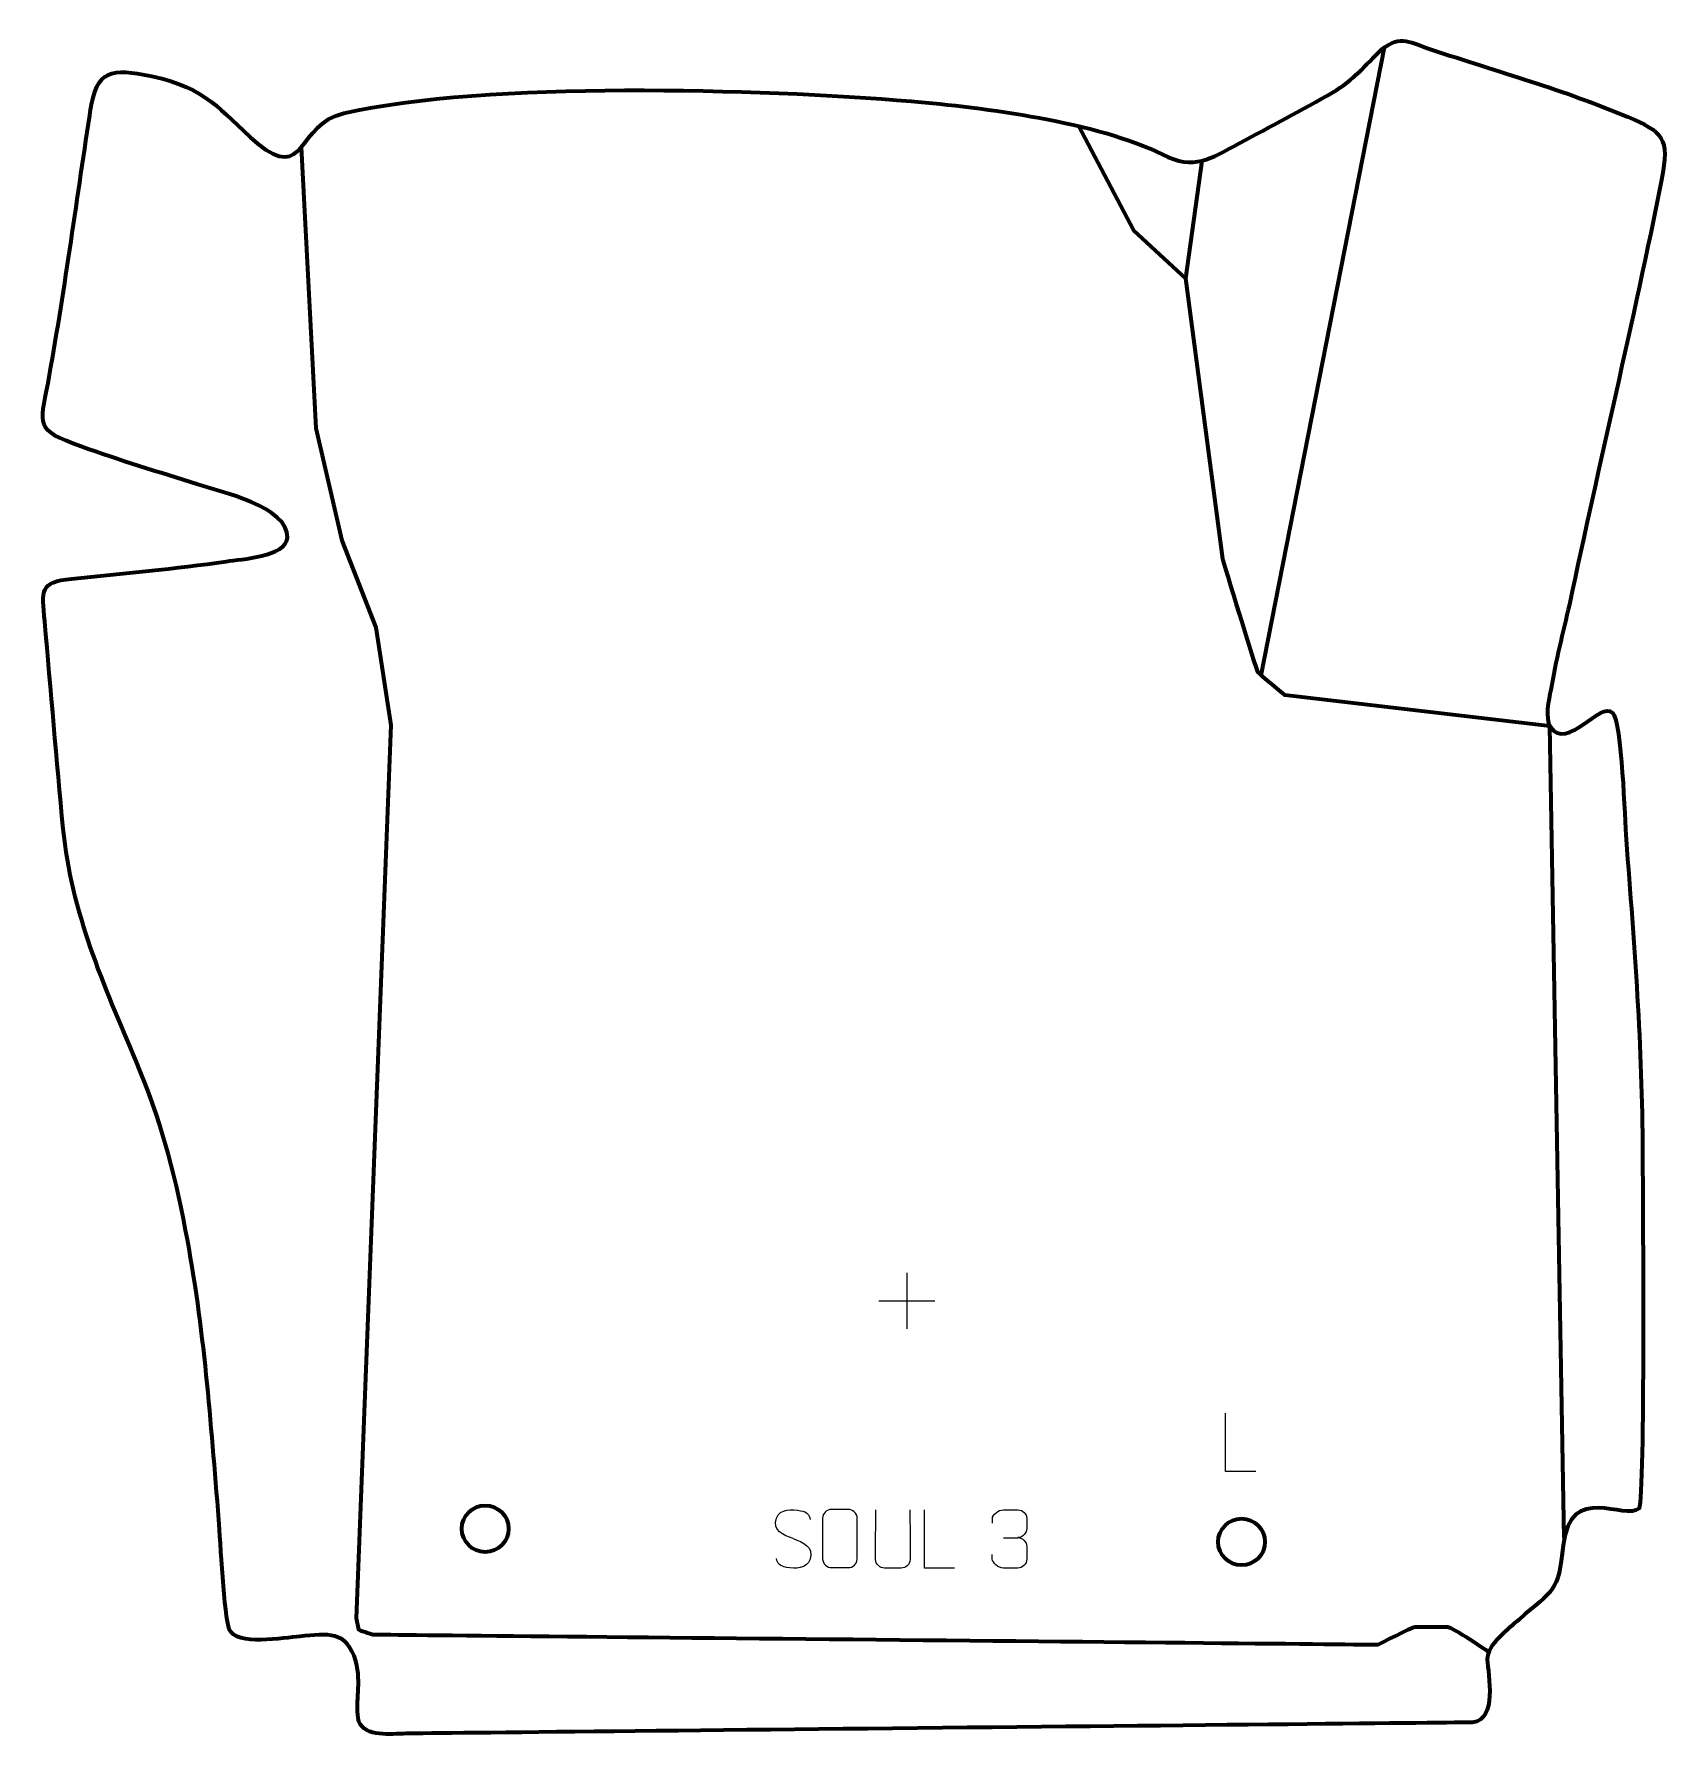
# Model space of a CAD drawing. Header units: millimetres. Extents: x -608 to 93, y -57 to 673.
import ezdxf

# ---------------------------------------------------------------- set-up
doc = ezdxf.new("R2010")
doc.units = ezdxf.units.MM
doc.header["$MEASUREMENT"] = 0
doc.layers.add('layer 2', color=7, linetype='Continuous')
doc.layers.add('layer 3', color=7, linetype='Continuous')

msp = doc.modelspace()

# ---------------------------------------------------------------- linework, layer by layer
at = {"layer": 'layer 2', "color": 142, "lineweight": 200}
for centre in [(-414.7951, 32.2998), (-90.8125, 26.6116)]:
    msp.add_ellipse(centre, major_axis=(0, 10), ratio=1, dxfattribs=at)
at = {"layer": 'layer 2', "color": 142, "lineweight": 158}
msp.add_open_spline([(-82.3436, 398.0038), (-82.3436, 398.0038), (-29.5953, 667.1495), (-29.5953, 667.1495)], degree=3, dxfattribs=at)
for points, knots in [([(-114.6924, 568.0163), (-114.6924, 568.0163), (-136.9175, 588.6538), (-136.9175, 588.6538), (-136.9175, 588.6538), (-136.9175, 588.6538), (-160.5323, 633.3505), (-160.5323, 633.3505)], [0, 0, 0, 0, 0.33333333, 0.33333333, 0.33333333, 0.33333333, 1, 1, 1, 1]), ([(-493.5972, 624.4114), (-493.5972, 624.4114), (-487.2931, 503.9866), (-487.2931, 503.9866), (-487.2931, 503.9866), (-487.2931, 503.9866), (-476.1806, 455.8324), (-476.1806, 455.8324), (-476.1806, 455.8324), (-476.1806, 455.8324), (-461.6285, 418.5262), (-461.6285, 418.5262), (-461.6285, 418.5262), (-461.6285, 418.5262), (-455.2785, 376.722), (-455.2785, 376.722), (-455.2785, 376.722), (-455.2785, 376.722), (-470.0952, -6.0642), (-470.0952, -6.0642), (-470.0952, -6.0642), (-470.0952, -6.0642), (-469.0369, -10.959), (-469.0369, -10.959), (-469.0369, -10.959), (-469.0369, -10.959), (-463.6791, -12.9435), (-462.8853, -13.0096), (-462.8853, -13.0096), (-462.0915, -13.0757), (-32.2752, -17.3752), (-32.2752, -17.3752), (-32.2752, -17.3752), (-32.2752, -17.3752), (-17.5909, -9.7281), (-16.4002, -9.7281), (-16.4002, -9.7281), (-15.2095, -9.7281), (-4.6262, -9.7281), (-2.6418, -9.7281), (-2.6418, -9.7281), (-0.6574, -9.7281), (15.0921, -20.4973), (15.0921, -20.4973)], [0, 0, 0, 0, 0.08333333, 0.08333333, 0.08333333, 0.08333333, 0.16666667, 0.16666667, 0.16666667, 0.16666667, 0.25, 0.25, 0.25, 0.25, 0.33333333, 0.33333333, 0.33333333, 0.33333333, 0.41666667, 0.41666667, 0.41666667, 0.41666667, 0.5, 0.5, 0.5, 0.5, 0.58333333, 0.58333333, 0.58333333, 0.58333333, 0.66666667, 0.66666667, 0.66666667, 0.66666667, 0.75, 0.75, 0.75, 0.75, 0.83333333, 0.83333333, 0.83333333, 0.83333333, 1, 1, 1, 1]), ([(47.4529, 28.278), (47.4529, 28.278), (41.2619, 376.1656), (41.2619, 376.1656), (41.2619, 376.1656), (41.2619, 376.1656), (-72.2929, 389.5548), (-72.2929, 389.5548), (-72.2929, 389.5548), (-72.2929, 389.5548), (-83.0086, 398.4184), (-83.7362, 399.2783), (-83.7362, 399.2783), (-84.4638, 400.1382), (-98.8174, 447.8955), (-98.8174, 447.8955), (-98.8174, 447.8955), (-98.8174, 447.8955), (-114.6924, 568.0163), (-114.6924, 568.0163), (-114.6924, 568.0163), (-114.6924, 568.0163), (-107.626, 618.5786), (-107.626, 618.5786)], [0, 0, 0, 0, 0.14285714, 0.14285714, 0.14285714, 0.14285714, 0.28571429, 0.28571429, 0.28571429, 0.28571429, 0.42857143, 0.42857143, 0.42857143, 0.42857143, 0.57142857, 0.57142857, 0.57142857, 0.57142857, 0.71428571, 0.71428571, 0.71428571, 0.71428571, 1, 1, 1, 1])]:
    msp.add_open_spline(points, degree=3, knots=knots, dxfattribs=at)
at = {"layer": 'layer 3', "color": 242, "lineweight": 158}
msp.add_open_spline([(8.1606, -50.7453), (18.7276, -49.352), (14.8886, -30.8303), (14.4707, -23.5878), (14.4707, -23.5878), (14.134, -17.7522), (23.7971, -10.3619), (27.9324, -6.7265), (27.9324, -6.7265), (42.9156, 6.6289), (44.77, 4.5333), (47.0135, 25.2257), (47.0135, 25.2257), (49.8424, 52.2869), (73.5635, 35.489), (79.4515, 40.9907), (79.4515, 40.9907), (82.0217, 47.2668), (81.0634, 174.4657), (80.972, 193.2047), (80.972, 193.2047), (80.7987, 238.9582), (77.4365, 282.2082), (73.9179, 327.7006), (73.9179, 327.7006), (73.3027, 336.0273), (72.1581, 377.8447), (68.1426, 381.9551), (68.1426, 381.9551), (62.9562, 387.264), (48.5923, 365.2694), (41.4814, 375.8724), (41.4814, 375.8724), (38.9289, 379.6783), (40.8988, 387.5921), (41.632, 391.8085), (41.632, 391.8085), (43.7753, 404.1338), (46.8508, 416.26), (49.6623, 428.4379), (49.6623, 428.4379), (62.3832, 489.134), (77.0463, 549.6179), (89.0867, 610.3392), (89.0867, 610.3392), (92.695, 628.5362), (89.5442, 630.968), (74.594, 637.3354), (74.594, 637.3354), (48.3707, 648.5042), (18.1647, 657.1403), (-9.1321, 666.0765), (-9.1321, 666.0765), (-18.408, 669.1844), (-22.4455, 672.839), (-30.7891, 666.2563), (-30.7891, 666.2563), (-38.2864, 659.0876), (-42.4398, 653.352), (-51.7997, 647.7853), (-51.7997, 647.7853), (-64.8087, 640.4188), (-78.496, 633.1729), (-91.6937, 626.0771), (-91.6937, 626.0771), (-104.3644, 619.2912), (-110.9293, 614.373), (-124.6625, 621.2515), (-124.6625, 621.2515), (-152.3866, 635.1377), (-201.5062, 641.4222), (-232.3826, 644.0753), (-232.3826, 644.0753), (-297.0723, 649.4283), (-413.8471, 652.8749), (-475.3186, 638.9003), (-475.3186, 638.9003), (-495.4731, 634.3186), (-491.6696, 609.0256), (-512.3623, 625.9765), (-512.3623, 625.9765), (-529.6371, 640.9795), (-533.2838, 649.3895), (-557.5968, 654.7817), (-557.5968, 654.7817), (-575.209, 658.253), (-581.0778, 658.039), (-583.9423, 639.4436), (-583.9423, 639.4436), (-583.9423, 639.4436), (-584.1716, 637.9501), (-584.1716, 637.9501), (-584.1716, 637.9501), (-590.002, 599.9234), (-595.1843, 560.9521), (-602.0569, 523.1823), (-602.0569, 523.1823), (-605.3725, 504.961), (-608.0295, 503.3995), (-587.8965, 496.0793), (-587.8965, 496.0793), (-571.4377, 490.0949), (-554.5945, 485.1586), (-537.9323, 479.7811), (-537.9323, 479.7811), (-528.5013, 476.7264), (-498.6618, 470.3132), (-499.5415, 456.9408), (-499.5415, 456.9408), (-500.066, 448.9685), (-519.2722, 447.7718), (-525.6929, 446.8528), (-525.6929, 446.8528), (-547.6691, 443.7074), (-569.9495, 441.5701), (-592.0394, 439.3683), (-592.0394, 439.3683), (-605.7143, 437.9958), (-604.6292, 434.6746), (-603.431, 421.1128), (-603.431, 421.1128), (-600.8144, 391.4958), (-598.4116, 361.8385), (-595.5441, 332.2483), (-595.5441, 332.2483), (-592.0627, 296.4533), (-578.1195, 265.3506), (-564.3578, 232.6649), (-564.3578, 232.6649), (-553.7884, 207.5351), (-548.1815, 186.6154), (-543.1048, 160.2251), (-543.1048, 160.2251), (-534.9855, 117.9344), (-532.3962, 78.7236), (-528.8795, 36.0657), (-528.8795, 36.0657), (-528.1851, 27.4846), (-526.6234, -5.1493), (-524.3979, -10.8312), (-524.3979, -10.8312), (-521.5506, -18.1007), (-500.7281, -14.4483), (-494.2552, -13.8872), (-494.2552, -13.8872), (-482.189, -12.8413), (-474.1861, -11.0629), (-470.1918, -24.5129), (-470.1918, -24.5129), (-467.6673, -34.4655), (-470.4557, -41.1479), (-469.2325, -48.9528), (-469.2325, -48.9528), (-467.9788, -56.9524), (-456.3866, -55.7387), (-450.479, -55.5616), (-450.479, -55.5616), (-444.5714, -55.3845), (8.1606, -50.7453), (8.1606, -50.7453)], degree=3, knots=[0, 0, 0, 0, 0.02439024, 0.02439024, 0.02439024, 0.02439024, 0.04878049, 0.04878049, 0.04878049, 0.04878049, 0.07317073, 0.07317073, 0.07317073, 0.07317073, 0.09756098, 0.09756098, 0.09756098, 0.09756098, 0.12195122, 0.12195122, 0.12195122, 0.12195122, 0.14634146, 0.14634146, 0.14634146, 0.14634146, 0.17073171, 0.17073171, 0.17073171, 0.17073171, 0.19512195, 0.19512195, 0.19512195, 0.19512195, 0.2195122, 0.2195122, 0.2195122, 0.2195122, 0.24390244, 0.24390244, 0.24390244, 0.24390244, 0.26829268, 0.26829268, 0.26829268, 0.26829268, 0.29268293, 0.29268293, 0.29268293, 0.29268293, 0.31707317, 0.31707317, 0.31707317, 0.31707317, 0.34146341, 0.34146341, 0.34146341, 0.34146341, 0.36585366, 0.36585366, 0.36585366, 0.36585366, 0.3902439, 0.3902439, 0.3902439, 0.3902439, 0.41463415, 0.41463415, 0.41463415, 0.41463415, 0.43902439, 0.43902439, 0.43902439, 0.43902439, 0.46341463, 0.46341463, 0.46341463, 0.46341463, 0.48780488, 0.48780488, 0.48780488, 0.48780488, 0.51219512, 0.51219512, 0.51219512, 0.51219512, 0.53658537, 0.53658537, 0.53658537, 0.53658537, 0.56097561, 0.56097561, 0.56097561, 0.56097561, 0.58536585, 0.58536585, 0.58536585, 0.58536585, 0.6097561, 0.6097561, 0.6097561, 0.6097561, 0.63414634, 0.63414634, 0.63414634, 0.63414634, 0.65853659, 0.65853659, 0.65853659, 0.65853659, 0.68292683, 0.68292683, 0.68292683, 0.68292683, 0.70731707, 0.70731707, 0.70731707, 0.70731707, 0.73170732, 0.73170732, 0.73170732, 0.73170732, 0.75609756, 0.75609756, 0.75609756, 0.75609756, 0.7804878, 0.7804878, 0.7804878, 0.7804878, 0.80487805, 0.80487805, 0.80487805, 0.80487805, 0.82926829, 0.82926829, 0.82926829, 0.82926829, 0.85365854, 0.85365854, 0.85365854, 0.85365854, 0.87804878, 0.87804878, 0.87804878, 0.87804878, 0.90243902, 0.90243902, 0.90243902, 0.90243902, 0.92682927, 0.92682927, 0.92682927, 0.92682927, 0.95121951, 0.95121951, 0.95121951, 0.95121951, 1, 1, 1, 1], dxfattribs=at)
at = {"layer": 'layer 3', "color": 250, "lineweight": 9}
for points in [[(-234.1751, 141.9669), (-234.1751, 141.9669), (-234.1751, 117.989), (-234.1751, 117.989)], [(-246.164, 129.9779), (-246.164, 129.9779), (-222.1861, 129.9779), (-222.1861, 129.9779)], [(-192.8242, 28.4421), (-192.8242, 28.4421), (-186.6278, 28.4421), (-186.6278, 28.4421)]]:
    msp.add_open_spline(points, degree=3, dxfattribs=at)
for points, knots in [([(-84.7024, 56.8175), (-84.7024, 56.8175), (-97.6515, 56.8175), (-97.6515, 56.8175), (-97.6515, 56.8175), (-97.6515, 56.8175), (-97.6515, 81.7711), (-97.6515, 81.7711)], [0, 0, 0, 0, 0.33333333, 0.33333333, 0.33333333, 0.33333333, 1, 1, 1, 1]), ([(-282.8332, 28.0684), (-287.0815, 29.5388), (-291.9896, 31.3346), (-289.9845, 36.8549), (-289.9845, 36.8549), (-288.481, 40.9948), (-283.2674, 40.6063), (-279.6638, 40.0052), (-279.6638, 40.0052), (-276.8032, 39.528), (-275.9385, 38.3148), (-275.6279, 36.2307)], [0, 0, 0, 0, 0.25, 0.25, 0.25, 0.25, 0.5, 0.5, 0.5, 0.5, 1, 1, 1, 1]), ([(-266.3528, 40.5448), (-264.0271, 40.5448), (-261.701, 40.5448), (-259.3749, 40.5448), (-259.3749, 40.5448), (-257.4283, 40.5804), (-255.4369, 39.0888), (-255.4102, 36.6512), (-255.4102, 36.6512), (-255.4106, 30.9043), (-255.4106, 25.157), (-255.4102, 19.4093), (-255.4102, 19.4093), (-255.55, 17.0859), (-257.2272, 15.6063), (-259.3749, 15.5955), (-259.3749, 15.5955), (-261.7068, 15.5959), (-264.0387, 15.5959), (-266.3702, 15.5955), (-266.3702, 15.5955), (-268.2952, 15.4901), (-270.2673, 17.3746), (-270.2561, 19.3919), (-270.2561, 19.3919), (-270.2558, 25.162), (-270.2558, 30.9317), (-270.2561, 36.701), (-270.2561, 36.701), (-270.2519, 38.8391), (-268.5052, 40.5583), (-266.3528, 40.5448)], [0, 0, 0, 0, 0.11111111, 0.11111111, 0.11111111, 0.11111111, 0.22222222, 0.22222222, 0.22222222, 0.22222222, 0.33333333, 0.33333333, 0.33333333, 0.33333333, 0.44444444, 0.44444444, 0.44444444, 0.44444444, 0.55555556, 0.55555556, 0.55555556, 0.55555556, 0.66666667, 0.66666667, 0.66666667, 0.66666667, 0.77777778, 0.77777778, 0.77777778, 0.77777778, 1, 1, 1, 1]), ([(-232.842, 40.3758), (-232.8424, 34.8363), (-232.7466, 24.6345), (-232.7462, 19.0941), (-232.7462, 19.0941), (-232.886, 16.8546), (-234.5632, 15.4284), (-236.7109, 15.4179), (-236.7109, 15.4179), (-239.0428, 15.4183), (-241.3747, 15.4183), (-243.7062, 15.4179), (-243.7062, 15.4179), (-245.6312, 15.3164), (-247.6033, 17.1329), (-247.5921, 19.0774), (-247.5921, 19.0774), (-247.5918, 24.6393), (-247.4964, 34.8147), (-247.4968, 40.3758)], [0, 0, 0, 0, 0.16666667, 0.16666667, 0.16666667, 0.16666667, 0.33333333, 0.33333333, 0.33333333, 0.33333333, 0.5, 0.5, 0.5, 0.5, 0.66666667, 0.66666667, 0.66666667, 0.66666667, 1, 1, 1, 1]), ([(-213.6947, 15.418), (-213.6947, 15.418), (-226.6438, 15.418), (-226.6438, 15.418), (-226.6438, 15.418), (-226.6438, 15.418), (-226.6438, 40.3716), (-226.6438, 40.3716)], [0, 0, 0, 0, 0.33333333, 0.33333333, 0.33333333, 0.33333333, 1, 1, 1, 1]), ([(-197.5339, 34.6873), (-197.5339, 34.6873), (-197.5339, 36.5445), (-197.5339, 36.5445), (-197.5339, 36.5445), (-197.5482, 38.2864), (-194.8837, 40.4045), (-192.8246, 40.3818), (-192.8246, 40.3818), (-190.7605, 40.3818), (-188.6965, 40.3818), (-186.6328, 40.3818), (-186.6328, 40.3818), (-184.4383, 40.3906), (-182.84, 38.5438), (-182.7956, 36.6317), (-182.7956, 36.6317), (-182.796, 35.1966), (-182.796, 33.7615), (-182.7956, 32.326), (-182.7956, 32.326), (-182.8442, 30.6725), (-184.4468, 28.4425), (-186.6451, 28.4525), (-186.6451, 28.4525), (-184.4414, 28.4413), (-182.8334, 26.6381), (-182.7794, 24.5786), (-182.7794, 24.5786), (-182.7798, 22.7939), (-182.7798, 21.0092), (-182.7794, 19.2241), (-182.7794, 19.2241), (-182.7693, 17.1627), (-184.8242, 15.3996), (-186.6451, 15.4077), (-186.6451, 15.4077), (-188.7104, 15.408), (-190.7756, 15.408), (-192.8412, 15.4077), (-192.8412, 15.4077), (-195.0098, 15.4192), (-197.5408, 17.8194), (-197.5594, 19.2812), (-197.5594, 19.2812), (-197.5594, 19.2812), (-197.5594, 21.1898), (-197.5594, 21.1898)], [0, 0, 0, 0, 0.07692308, 0.07692308, 0.07692308, 0.07692308, 0.15384615, 0.15384615, 0.15384615, 0.15384615, 0.23076923, 0.23076923, 0.23076923, 0.23076923, 0.30769231, 0.30769231, 0.30769231, 0.30769231, 0.38461538, 0.38461538, 0.38461538, 0.38461538, 0.46153846, 0.46153846, 0.46153846, 0.46153846, 0.53846154, 0.53846154, 0.53846154, 0.53846154, 0.61538462, 0.61538462, 0.61538462, 0.61538462, 0.69230769, 0.69230769, 0.69230769, 0.69230769, 0.76923077, 0.76923077, 0.76923077, 0.76923077, 0.84615385, 0.84615385, 0.84615385, 0.84615385, 1, 1, 1, 1]), ([(-282.8332, 28.0683), (-278.8146, 26.4216), (-273.7851, 24.5333), (-275.6191, 19.173), (-275.6191, 19.173), (-277.0789, 14.9066), (-281.9897, 15.1633), (-285.7158, 15.718), (-285.7158, 15.718), (-288.4658, 16.1278), (-289.6867, 17.3413), (-290.0647, 19.4535)], [0, 0, 0, 0, 0.25, 0.25, 0.25, 0.25, 0.5, 0.5, 0.5, 0.5, 1, 1, 1, 1])]:
    msp.add_open_spline(points, degree=3, knots=knots, dxfattribs=at)

doc.saveas('drawing.dxf')
